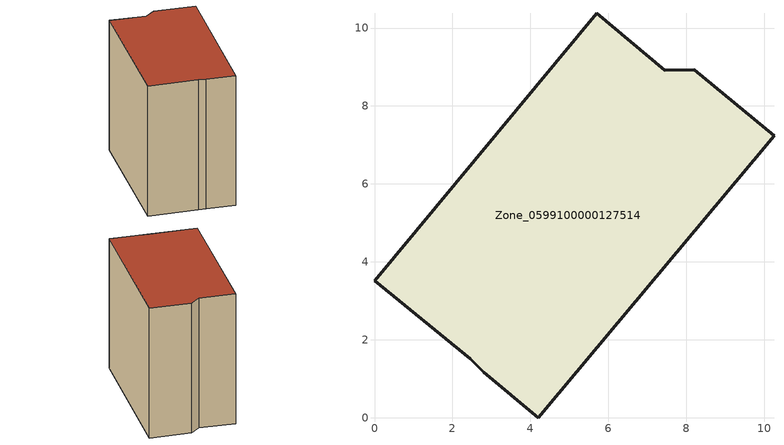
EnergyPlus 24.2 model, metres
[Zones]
Zone_0599100000127514
 floor ground (C_G): 0,3.51 5.7,10.38 7.45,8.91 8.21,8.93 10.25,7.23 4.2,0 2.8,1.17 2.46,1.51 z0
 wall outside (C_F): 8.21,8.93 7.45,8.91 5.7,10.38 0,3.51 2.46,1.51 2.8,1.17 4.2,0 10.25,7.23 8.21,8.93 z0:8.8
 roof outside (C_R): 0,3.51 2.46,1.51 2.8,1.17 4.2,0 10.25,7.23 8.21,8.93 7.45,8.91 5.7,10.38 z8.8
[BUILDING]
Pand.0599100000127514: North Axis=0; Terrain=City; Loads Convergence Tolerance Value=0.04; Temperature Convergence Tolerance Value=0.4; Solar Distribution=FullExterior; Maximum Number of Warmup Days=25; Minimum Number of Warmup Days=1
[Site:Location]
Rotterdam.The.Hague.AP_ZH_NLD Design_Conditions: Latitude=51.96; Longitude=4.45; Time Zone=1; Elevation=-4.5
[SITE:GROUNDTEMPERATURE:BUILDINGSURFACE]
18, 18, 18, 18, 18, 18, 18, 18, 18, 18, 18, 18
[MATERIAL] Thermal Absorptance=0.9; Solar Absorptance=0.7; Visible Absorptance=0.7
Name | Roughness | Thickness | Conductivity | Density | Specific Heat
G.TI.1946 | MediumSmooth | 0.15 | 1 | 540 | 1210
F.TI.1946 | Rough | 0.3 | 0.857143 | 1920 | 840
R.TI.1946 | MediumRough | 0.2 | 0.1 | 1500 | 1000
[CONSTRUCTION]
C_G: G.TI.1946
C_F: F.TI.1946
C_R: R.TI.1946
[ZONE]
Zone_0599100000127514: Type=1; Multiplier=1; Ceiling Height=Autocalculate; Volume=Autocalculate; Floor Area=autocalculate; Part of Total Floor Area=Yes
[ZONEINFILTRATION:DESIGNFLOWRATE]
Infil_Zone_0599100000127514: Zone or ZoneList or Space or SpaceList=Zone_0599100000127514; Schedule=AlwaysOn; Design Flow Rate Calculation Method=Flow/Area; Flow Rate per Floor Area=0.003; Constant Term Coefficient=1; Temperature Term Coefficient=0; Velocity Term Coefficient=0; Velocity Squared Term Coefficient=0
[HVACTEMPLATE:ZONE:IDEALLOADSAIRSYSTEM]
Zone_0599100000127514: Maximum Heating Supply Air Temperature=50; Minimum Cooling Supply Air Temperature=13; Maximum Heating Supply Air Humidity Ratio=0.0156; Minimum Cooling Supply Air Humidity Ratio=0.0077; Heating Limit=NoLimit; Cooling Limit=NoLimit; Dehumidification Control Type=ConstantSensibleHeatRatio; Cooling Sensible Heat Ratio=0.7; Dehumidification Setpoint=60; Humidification Control Type=None; Humidification Setpoint=30; Outdoor Air Method=None; Outdoor Air Flow Rate per Person=0.00944; Outdoor Air Flow Rate per Zone Floor Area=0; Outdoor Air Flow Rate per Zone=0; Demand Controlled Ventilation Type=None; Outdoor Air Economizer Type=NoEconomizer; Heat Recovery Type=None; Sensible Heat Recovery Effectiveness=0.7; Latent Heat Recovery Effectiveness=0.65
[ZONECONTROL:THERMOSTAT]
ThermostatControl_Zone_0599100000127514: Zone or ZoneList=Zone_0599100000127514; Control Type Schedule=DualSetpointControlType; Control 1=Thermostat_Zone_0599100000127514; Temperature Difference Between Cutout And Setpoint=0
[THERMOSTATSETPOINT:DUALSETPOINT]
Thermostat_Zone_0599100000127514: Heating Setpoint Temperature Schedule=HeatingSetpoint_Zone_0599100000127514; Cooling Setpoint Temperature Schedule=CoolingSetpoint_Zone_0599100000127514
[SCHEDULE:COMPACT]
HeatingSetpoint_Zone_0599100000127514: Through: 12/31, For: AllDays, Until: 24:00, 21
CoolingSetpoint_Zone_0599100000127514: Through: 12/31, For: AllDays, Until: 24:00, 24
DualSetpointControlType: Through: 12/31, For: AllDays, Until: 24:00, 4
AlwaysOn: Through: 12/31, For: AllDays, Until: 24:00, 1
